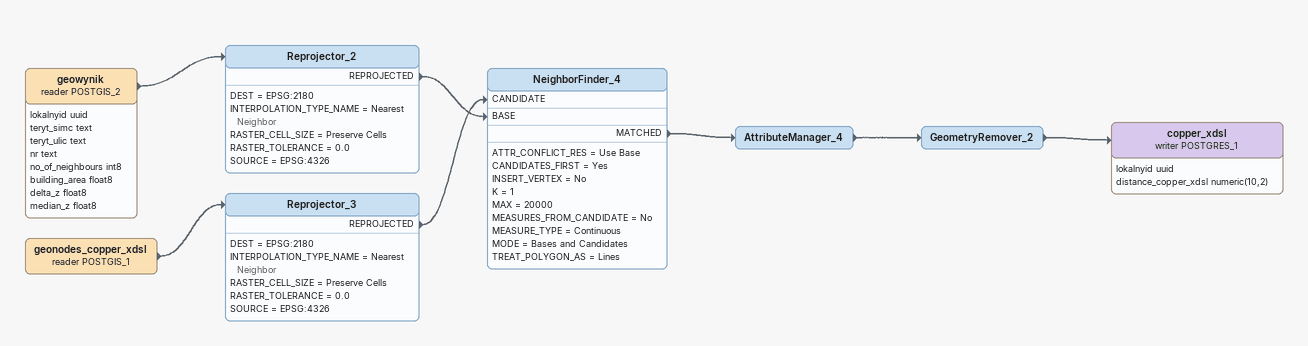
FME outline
geowynik (reader POSTGIS_2)
    attributes: lokalnyid uuid, teryt_simc text, teryt_ulic text, nr text, no_of_neighbours int8, building_area float8, delta_z float8, median_z float8
    -> Reprojector_2
Reprojector_2
    DEST = EPSG:2180
    INTERPOLATION_TYPE_NAME = Nearest Neighbor
    RASTER_CELL_SIZE = Preserve Cells
    RASTER_TOLERANCE = 0.0
    SOURCE = EPSG:4326
    REPROJECTED -> NeighborFinder_4 [BASE]
geonodes_copper_xdsl (reader POSTGIS_1)
    -> Reprojector_3
Reprojector_3
    DEST = EPSG:2180
    INTERPOLATION_TYPE_NAME = Nearest Neighbor
    RASTER_CELL_SIZE = Preserve Cells
    RASTER_TOLERANCE = 0.0
    SOURCE = EPSG:4326
    REPROJECTED -> NeighborFinder_4 [CANDIDATE]
NeighborFinder_4
    ATTR_CONFLICT_RES = Use Base
    CANDIDATES_FIRST = Yes
    INSERT_VERTEX = No
    K = 1
    MAX = 20000
    MEASURES_FROM_CANDIDATE = No
    MEASURE_TYPE = Continuous
    MODE = Bases and Candidates
    TREAT_POLYGON_AS = Lines
    MATCHED -> AttributeManager_4
AttributeManager_4
    -> GeometryRemover_2
GeometryRemover_2
    -> copper_xdsl (writer POSTGRES_1)
copper_xdsl (writer POSTGRES_1)
    attributes: lokalnyid uuid, distance_copper_xdsl numeric(10,2)
